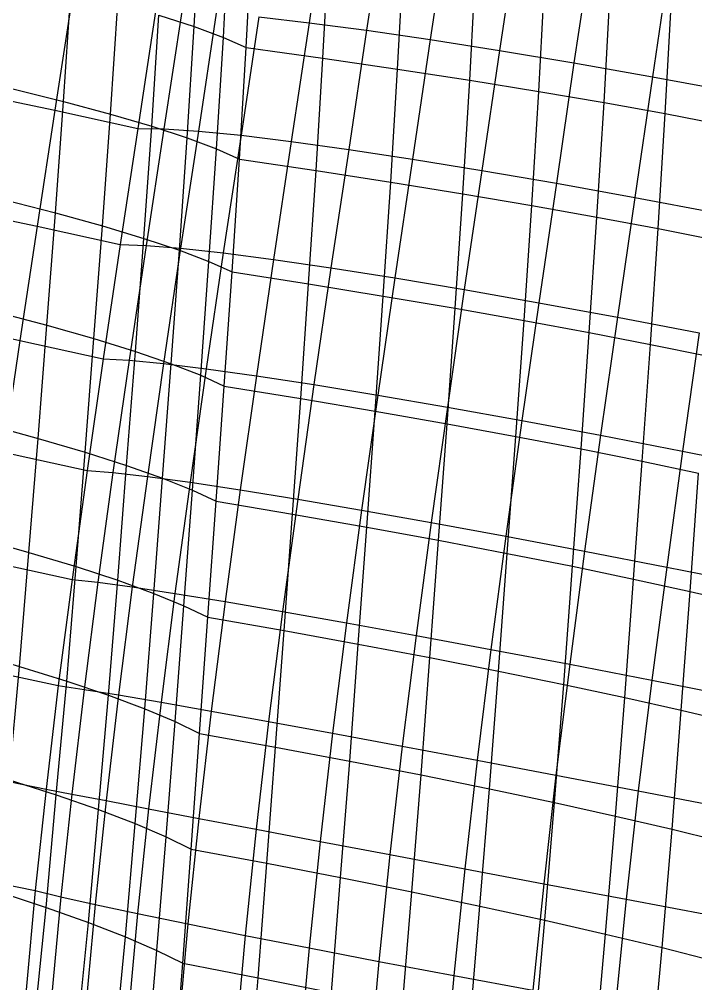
# Model space of a CAD drawing. Extents: x -429 to 429, y -1 to 209.
# Drawn here: x -340.15 to -325.05, y 81.6 to 103.1 of the extents above; entities that cross this region are included whole.
import ezdxf

# ---------------------------------------------------------------- set-up
doc = ezdxf.new("R2010")
doc.units = 0

msp = doc.modelspace()

# ---------------------------------------------------------------- linework, layer by layer
at = {"layer": 'default', "color": 5, "linetype": 'CONTINUOUS'}
for p, q in [((-333.275, 105.676, 95.502), (-333.679, 103.028, 95.203)), ((-331.997, 105.517, 94.014), (-332.399, 102.859, 93.713)), ((-330.575, 105.319, 92.672), (-330.977, 102.652, 92.368)), ((-329.026, 105.082, 91.491), (-329.427, 102.407, 91.184)), ((-327.368, 104.811, 90.483), (-327.768, 102.129, 90.174)), ((-325.619, 104.507, 89.66), (-326.017, 101.819, 89.35)), ((-338.954, 103.675, 102.587), (-339.356, 101.074, 102.31)), ((-337.104, 103.277, 102.264), (-337.503, 100.671, 101.985)), ((-337.104, 103.277, 102.264), (-337.503, 100.671, 101.985)), ((-336.523, 103.28, 100.372), (-336.921, 100.664, 100.09)), ((-335.752, 103.239, 98.551), (-336.15, 100.612, 98.266)), ((-334.8, 103.155, 96.822), (-335.198, 100.517, 96.533)), ((-334.8, 103.155, 96.822), (-333.679, 103.028, 95.203)), ((-333.679, 103.028, 95.203), (-334.076, 100.381, 94.912)), ((-333.679, 103.028, 95.203), (-332.399, 102.859, 93.713)), ((-332.399, 102.859, 93.713), (-332.796, 100.203, 93.419)), ((-332.399, 102.859, 93.713), (-330.977, 102.652, 92.368)), ((-330.977, 102.652, 92.368), (-331.373, 99.987, 92.072)), ((-330.977, 102.652, 92.368), (-329.427, 102.407, 91.184)), ((-329.427, 102.407, 91.184), (-329.822, 99.734, 90.886)), ((-329.427, 102.407, 91.184), (-327.768, 102.129, 90.174)), ((-327.768, 102.129, 90.174), (-328.162, 99.448, 89.875)), ((-327.768, 102.129, 90.174), (-326.017, 101.819, 89.35)), ((-326.017, 101.819, 89.35), (-326.41, 99.131, 89.048)), ((-326.017, 101.819, 89.35), (-324.195, 101.482, 88.72)), ((-341.167, 101.459, 102.837), (-339.356, 101.074, 102.31)), ((-339.356, 101.074, 102.31), (-339.75, 98.488, 102.04)), ((-339.356, 101.074, 102.31), (-337.503, 100.671, 101.985)), ((-337.503, 100.671, 101.985), (-337.895, 98.08, 101.714)), ((-337.503, 100.671, 101.985), (-337.895, 98.08, 101.714)), ((-337.503, 100.671, 101.985), (-336.921, 100.664, 100.09)), ((-336.921, 100.664, 100.09), (-337.315, 98.063, 99.814)), ((-336.921, 100.664, 100.09), (-336.15, 100.612, 98.266)), ((-336.15, 100.612, 98.266), (-336.546, 98.002, 97.985)), ((-336.15, 100.612, 98.266), (-335.198, 100.517, 96.533)), ((-335.198, 100.517, 96.533), (-335.594, 97.897, 96.248)), ((-335.198, 100.517, 96.533), (-334.076, 100.381, 94.912)), ((-334.076, 100.381, 94.912), (-334.472, 97.751, 94.623)), ((-334.076, 100.381, 94.912), (-332.796, 100.203, 93.419)), ((-332.796, 100.203, 93.419), (-333.192, 97.564, 93.127)), ((-332.796, 100.203, 93.419), (-331.373, 99.987, 92.072)), ((-331.373, 99.987, 92.072), (-331.768, 97.339, 91.777)), ((-331.373, 99.987, 92.072), (-329.822, 99.734, 90.886)), ((-329.822, 99.734, 90.886), (-330.216, 97.078, 90.589)), ((-329.822, 99.734, 90.886), (-328.162, 99.448, 89.875)), ((-328.162, 99.448, 89.875), (-328.553, 96.784, 89.576)), ((-328.162, 99.448, 89.875), (-326.41, 99.131, 89.048)), ((-326.41, 99.131, 89.048), (-326.799, 96.461, 88.749)), ((-326.41, 99.131, 89.048), (-324.586, 98.788, 88.417)), ((-341.563, 98.878, 102.569), (-339.75, 98.488, 102.04)), ((-339.75, 98.488, 102.04), (-340.134, 95.941, 101.779)), ((-339.75, 98.488, 102.04), (-337.895, 98.08, 101.714)), ((-337.895, 98.08, 101.714), (-338.275, 95.531, 101.453)), ((-337.895, 98.08, 101.714), (-338.275, 95.531, 101.453)), ((-337.895, 98.08, 101.714), (-337.315, 98.063, 99.814)), ((-337.315, 98.063, 99.814), (-337.695, 95.501, 99.55)), ((-337.315, 98.063, 99.814), (-336.546, 98.002, 97.985)), ((-336.546, 98.002, 97.985), (-336.926, 95.428, 97.719)), ((-336.546, 98.002, 97.985), (-335.594, 97.897, 96.248)), ((-335.594, 97.897, 96.248), (-335.975, 95.313, 95.98)), ((-335.594, 97.897, 96.248), (-334.472, 97.751, 94.623)), ((-334.472, 97.751, 94.623), (-334.852, 95.156, 94.352)), ((-334.472, 97.751, 94.623), (-333.192, 97.564, 93.127)), ((-333.192, 97.564, 93.127), (-333.572, 94.959, 92.853)), ((-333.192, 97.564, 93.127), (-331.768, 97.339, 91.777)), ((-331.768, 97.339, 91.777), (-332.147, 94.725, 91.502)), ((-331.768, 97.339, 91.777), (-330.216, 97.078, 90.589)), ((-330.216, 97.078, 90.589), (-330.594, 94.457, 90.312)), ((-330.216, 97.078, 90.589), (-328.553, 96.784, 89.576)), ((-328.553, 96.784, 89.576), (-328.93, 94.156, 89.296)), ((-328.553, 96.784, 89.576), (-326.799, 96.461, 88.749)), ((-326.799, 96.461, 88.749), (-327.174, 93.827, 88.467)), ((-326.799, 96.461, 88.749), (-324.972, 96.112, 88.117)), ((-341.951, 96.336, 102.308), (-340.134, 95.941, 101.779)), ((-340.134, 95.941, 101.779), (-340.497, 93.45, 101.538)), ((-340.134, 95.941, 101.779), (-338.275, 95.531, 101.453)), ((-324.972, 96.112, 88.117), (-325.345, 93.473, 87.834)), ((-338.275, 95.531, 101.453), (-338.635, 93.041, 101.211)), ((-338.275, 95.531, 101.453), (-338.635, 93.041, 101.211)), ((-338.275, 95.531, 101.453), (-337.695, 95.501, 99.55)), ((-337.695, 95.501, 99.55), (-338.056, 92.996, 99.305)), ((-337.695, 95.501, 99.55), (-336.926, 95.428, 97.719)), ((-336.926, 95.428, 97.719), (-337.288, 92.909, 97.471)), ((-336.926, 95.428, 97.719), (-335.975, 95.313, 95.98)), ((-335.975, 95.313, 95.98), (-336.337, 92.78, 95.729)), ((-335.975, 95.313, 95.98), (-334.852, 95.156, 94.352)), ((-334.852, 95.156, 94.352), (-335.214, 92.611, 94.099)), ((-334.852, 95.156, 94.352), (-333.572, 94.959, 92.853)), ((-333.572, 94.959, 92.853), (-333.933, 92.404, 92.598)), ((-333.572, 94.959, 92.853), (-332.147, 94.725, 91.502)), ((-332.147, 94.725, 91.502), (-332.508, 92.161, 91.245)), ((-332.147, 94.725, 91.502), (-330.594, 94.457, 90.312)), ((-330.594, 94.457, 90.312), (-330.954, 91.885, 90.053)), ((-330.594, 94.457, 90.312), (-328.93, 94.156, 89.296)), ((-328.93, 94.156, 89.296), (-329.289, 91.579, 89.036)), ((-328.93, 94.156, 89.296), (-327.174, 93.827, 88.467)), ((-327.174, 93.827, 88.467), (-327.531, 91.246, 88.205)), ((-327.174, 93.827, 88.467), (-325.345, 93.473, 87.834)), ((-340.497, 93.45, 101.538), (-338.635, 93.041, 101.211)), ((-325.345, 93.473, 87.834), (-325.7, 90.89, 87.571)), ((-325.345, 93.473, 87.834), (-323.465, 93.099, 87.403)), ((-338.635, 93.041, 101.211), (-338.97, 90.615, 100.994)), ((-338.635, 93.041, 101.211), (-338.97, 90.615, 100.994)), ((-338.635, 93.041, 101.211), (-338.056, 92.996, 99.305)), ((-338.056, 92.996, 99.305), (-338.393, 90.551, 99.085)), ((-338.056, 92.996, 99.305), (-337.288, 92.909, 97.471)), ((-337.288, 92.909, 97.471), (-337.625, 90.446, 97.248)), ((-337.288, 92.909, 97.471), (-336.337, 92.78, 95.729)), ((-336.337, 92.78, 95.729), (-336.675, 90.302, 95.504)), ((-336.337, 92.78, 95.729), (-335.214, 92.611, 94.099)), ((-335.214, 92.611, 94.099), (-335.553, 90.119, 93.871)), ((-335.214, 92.611, 94.099), (-333.933, 92.404, 92.598)), ((-333.933, 92.404, 92.598), (-334.272, 89.901, 92.368)), ((-333.933, 92.404, 92.598), (-332.508, 92.161, 91.245)), ((-332.508, 92.161, 91.245), (-332.846, 89.649, 91.013)), ((-332.508, 92.161, 91.245), (-330.954, 91.885, 90.053)), ((-330.954, 91.885, 90.053), (-331.291, 89.366, 89.819)), ((-330.954, 91.885, 90.053), (-329.289, 91.579, 89.036)), ((-329.289, 91.579, 89.036), (-329.624, 89.055, 88.801)), ((-329.289, 91.579, 89.036), (-327.531, 91.246, 88.205)), ((-327.531, 91.246, 88.205), (-327.864, 88.721, 87.969)), ((-327.531, 91.246, 88.205), (-325.7, 90.89, 87.571)), ((-340.836, 91.019, 101.323), (-338.97, 90.615, 100.994)), ((-325.7, 90.89, 87.571), (-326.031, 88.366, 87.333)), ((-325.7, 90.89, 87.571), (-323.817, 90.516, 87.139)), ((-338.97, 90.615, 100.994), (-339.276, 88.25, 100.808)), ((-338.97, 90.615, 100.994), (-339.276, 88.25, 100.808)), ((-338.97, 90.615, 100.994), (-338.393, 90.551, 99.085)), ((-338.393, 90.551, 99.085), (-338.7, 88.163, 98.895)), ((-338.393, 90.551, 99.085), (-337.625, 90.446, 97.248)), ((-337.625, 90.446, 97.248), (-337.934, 88.038, 97.056)), ((-337.625, 90.446, 97.248), (-336.675, 90.302, 95.504)), ((-336.675, 90.302, 95.504), (-336.984, 87.876, 95.308)), ((-336.675, 90.302, 95.504), (-335.553, 90.119, 93.871)), ((-335.553, 90.119, 93.871), (-335.863, 87.679, 93.673)), ((-335.553, 90.119, 93.871), (-334.272, 89.901, 92.368)), ((-334.272, 89.901, 92.368), (-334.582, 87.448, 92.169)), ((-334.272, 89.901, 92.368), (-332.846, 89.649, 91.013)), ((-332.846, 89.649, 91.013), (-333.155, 87.187, 90.811)), ((-332.846, 89.649, 91.013), (-331.291, 89.366, 89.819)), ((-331.291, 89.366, 89.819), (-331.599, 86.898, 89.616)), ((-331.291, 89.366, 89.819), (-329.624, 89.055, 88.801)), ((-329.624, 89.055, 88.801), (-329.931, 86.584, 88.597)), ((-329.624, 89.055, 88.801), (-327.864, 88.721, 87.969)), ((-341.145, 88.645, 101.137), (-339.276, 88.25, 100.808)), ((-327.864, 88.721, 87.969), (-328.17, 86.25, 87.764)), ((-327.864, 88.721, 87.969), (-326.031, 88.366, 87.333)), ((-339.276, 88.25, 100.808), (-339.55, 85.94, 100.655)), ((-339.276, 88.25, 100.808), (-339.55, 85.94, 100.655)), ((-339.276, 88.25, 100.808), (-338.7, 88.163, 98.895)), ((-326.031, 88.366, 87.333), (-326.334, 85.898, 87.128)), ((-326.031, 88.366, 87.333), (-324.145, 87.994, 86.901)), ((-338.7, 88.163, 98.895), (-338.976, 85.828, 98.739)), ((-338.7, 88.163, 98.895), (-337.934, 88.038, 97.056)), ((-337.934, 88.038, 97.056), (-338.211, 85.681, 96.897)), ((-337.934, 88.038, 97.056), (-336.984, 87.876, 95.308)), ((-336.984, 87.876, 95.308), (-337.262, 85.499, 95.147)), ((-336.984, 87.876, 95.308), (-335.863, 87.679, 93.673)), ((-335.863, 87.679, 93.673), (-336.141, 85.286, 93.51)), ((-335.863, 87.679, 93.673), (-334.582, 87.448, 92.169)), ((-334.582, 87.448, 92.169), (-334.86, 85.042, 92.004)), ((-334.582, 87.448, 92.169), (-333.155, 87.187, 90.811)), ((-333.155, 87.187, 90.811), (-333.434, 84.771, 90.645)), ((-333.155, 87.187, 90.811), (-331.599, 86.898, 89.616)), ((-331.599, 86.898, 89.616), (-331.877, 84.477, 89.449)), ((-331.599, 86.898, 89.616), (-329.931, 86.584, 88.597)), ((-329.931, 86.584, 88.597), (-330.207, 84.161, 88.429)), ((-329.931, 86.584, 88.597), (-328.17, 86.25, 87.764)), ((-341.423, 86.324, 100.984), (-339.55, 85.94, 100.655)), ((-328.17, 86.25, 87.764), (-328.444, 83.828, 87.595)), ((-328.17, 86.25, 87.764), (-326.334, 85.898, 87.128)), ((-339.55, 85.94, 100.655), (-339.79, 83.679, 100.537)), ((-339.55, 85.94, 100.655), (-339.79, 83.679, 100.537)), ((-339.55, 85.94, 100.655), (-338.976, 85.828, 98.739)), ((-338.976, 85.828, 98.739), (-339.218, 83.54, 98.62)), ((-338.976, 85.828, 98.739), (-338.211, 85.681, 96.897)), ((-326.334, 85.898, 87.128), (-326.606, 83.482, 86.959)), ((-326.334, 85.898, 87.128), (-324.445, 85.533, 86.695)), ((-338.211, 85.681, 96.897), (-338.454, 83.368, 96.775)), ((-338.211, 85.681, 96.897), (-337.262, 85.499, 95.147)), ((-337.262, 85.499, 95.147), (-337.507, 83.166, 95.023)), ((-337.262, 85.499, 95.147), (-336.141, 85.286, 93.51)), ((-336.141, 85.286, 93.51), (-336.386, 82.935, 93.385)), ((-336.141, 85.286, 93.51), (-334.86, 85.042, 92.004)), ((-334.86, 85.042, 92.004), (-335.106, 82.678, 91.877)), ((-334.86, 85.042, 92.004), (-333.434, 84.771, 90.645)), ((-333.434, 84.771, 90.645), (-333.679, 82.398, 90.517)), ((-333.434, 84.771, 90.645), (-331.877, 84.477, 89.449)), ((-331.877, 84.477, 89.449), (-332.121, 82.098, 89.32)), ((-331.877, 84.477, 89.449), (-330.207, 84.161, 88.429)), ((-330.207, 84.161, 88.429), (-330.45, 81.781, 88.299)), ((-330.207, 84.161, 88.429), (-328.444, 83.828, 87.595)), ((-341.667, 84.049, 100.867), (-339.79, 83.679, 100.537)), ((-339.79, 83.679, 100.537), (-339.996, 81.462, 100.458)), ((-339.79, 83.679, 100.537), (-339.996, 81.462, 100.458)), ((-339.79, 83.679, 100.537), (-339.218, 83.54, 98.62)), ((-328.444, 83.828, 87.595), (-328.685, 81.452, 87.465)), ((-328.444, 83.828, 87.595), (-326.606, 83.482, 86.959)), ((-339.218, 83.54, 98.62), (-339.425, 81.293, 98.538)), ((-339.218, 83.54, 98.62), (-338.454, 83.368, 96.775)), ((-326.606, 83.482, 86.959), (-326.845, 81.112, 86.828)), ((-326.606, 83.482, 86.959), (-324.714, 83.126, 86.526)), ((-338.454, 83.368, 96.775), (-338.663, 81.096, 96.692)), ((-338.454, 83.368, 96.775), (-337.507, 83.166, 95.023)), ((-337.507, 83.166, 95.023), (-337.717, 80.871, 94.939)), ((-337.507, 83.166, 95.023), (-336.386, 82.935, 93.385)), ((-336.386, 82.935, 93.385), (-336.597, 80.622, 93.299)), ((-336.386, 82.935, 93.385), (-335.106, 82.678, 91.877)), ((-335.106, 82.678, 91.877), (-335.316, 80.352, 91.79)), ((-335.106, 82.678, 91.877), (-333.679, 82.398, 90.517)), ((-333.679, 82.398, 90.517), (-333.889, 80.062, 90.429)), ((-333.679, 82.398, 90.517), (-332.121, 82.098, 89.32)), ((-332.121, 82.098, 89.32), (-332.331, 79.757, 89.231)), ((-332.121, 82.098, 89.32), (-330.45, 81.781, 88.299)), ((-330.45, 81.781, 88.299), (-330.659, 79.44, 88.209)), ((-330.45, 81.781, 88.299), (-328.685, 81.452, 87.465))]:
    msp.add_line(p, q, dxfattribs=at)
at = {"layer": 'default', "color": 3, "linetype": 'CONTINUOUS'}
for p, q in [((-336.242, 102.941, 138.951), (-336.105, 105.407, 138.907)), ((-335.592, 102.7, 137.395), (-335.457, 105.17, 137.352)), ((-335.085, 102.475, 135.788), (-334.952, 104.945, 135.744)), ((-335.085, 102.475, 135.788), (-334.952, 104.945, 135.744)), ((-333.373, 102.236, 135.392), (-333.241, 104.722, 135.35)), ((-331.706, 101.993, 134.848), (-331.573, 104.493, 134.807)), ((-330.096, 101.745, 134.16), (-329.962, 104.259, 134.121)), ((-328.555, 101.496, 133.333), (-328.421, 104.022, 133.295)), ((-339.159, 101.27, 143.204), (-338.994, 103.733, 143.186)), ((-327.096, 101.248, 132.374), (-326.961, 103.784, 132.336)), ((-338.113, 100.988, 141.877), (-337.949, 103.459, 141.857)), ((-325.73, 101.001, 131.291), (-325.595, 103.547, 131.253)), ((-337.192, 100.717, 140.464), (-337.03, 103.195, 140.442)), ((-337.03, 103.195, 140.442), (-336.242, 102.941, 138.951)), ((-336.4, 100.458, 138.975), (-336.242, 102.941, 138.951)), ((-336.242, 102.941, 138.951), (-335.592, 102.7, 137.395)), ((-335.746, 100.213, 137.421), (-335.592, 102.7, 137.395)), ((-335.592, 102.7, 137.395), (-335.085, 102.475, 135.788)), ((-335.233, 99.984, 135.816), (-335.085, 102.475, 135.788)), ((-335.233, 99.984, 135.816), (-335.085, 102.475, 135.788)), ((-335.085, 102.475, 135.788), (-333.373, 102.236, 135.392)), ((-333.524, 99.732, 135.414), (-333.373, 102.236, 135.392)), ((-333.373, 102.236, 135.392), (-331.706, 101.993, 134.848)), ((-331.859, 99.474, 134.866), (-331.706, 101.993, 134.848)), ((-331.706, 101.993, 134.848), (-330.096, 101.745, 134.16)), ((-330.251, 99.214, 134.174), (-330.096, 101.745, 134.16)), ((-330.096, 101.745, 134.16), (-328.555, 101.496, 133.333)), ((-340.32, 101.56, 144.434), (-339.159, 101.27, 143.204)), ((-328.712, 98.954, 133.345), (-328.555, 101.496, 133.333)), ((-328.555, 101.496, 133.333), (-327.096, 101.248, 132.374)), ((-339.338, 98.786, 143.21), (-339.159, 101.27, 143.204)), ((-339.159, 101.27, 143.204), (-338.113, 100.988, 141.877)), ((-327.255, 98.694, 132.385), (-327.096, 101.248, 132.374)), ((-327.096, 101.248, 132.374), (-325.73, 101.001, 131.291)), ((-338.292, 98.496, 141.884), (-338.113, 100.988, 141.877)), ((-338.113, 100.988, 141.877), (-337.192, 100.717, 140.464)), ((-325.889, 98.439, 131.302), (-325.73, 101.001, 131.291)), ((-325.73, 101.001, 131.291), (-324.468, 100.758, 130.091)), ((-337.368, 98.218, 140.473), (-337.192, 100.717, 140.464)), ((-337.192, 100.717, 140.464), (-336.4, 100.458, 138.975)), ((-336.574, 97.952, 138.986), (-336.4, 100.458, 138.975)), ((-336.4, 100.458, 138.975), (-335.746, 100.213, 137.421)), ((-335.915, 97.702, 137.435), (-335.746, 100.213, 137.421)), ((-335.746, 100.213, 137.421), (-335.233, 99.984, 135.816)), ((-335.396, 97.469, 135.831), (-335.233, 99.984, 135.816)), ((-335.396, 97.469, 135.831), (-335.233, 99.984, 135.816)), ((-335.233, 99.984, 135.816), (-333.524, 99.732, 135.414)), ((-333.689, 97.203, 135.424), (-333.524, 99.732, 135.414)), ((-333.524, 99.732, 135.414), (-331.859, 99.474, 134.866)), ((-332.026, 96.933, 134.87), (-331.859, 99.474, 134.866)), ((-331.859, 99.474, 134.866), (-330.251, 99.214, 134.174)), ((-330.42, 96.661, 134.175), (-330.251, 99.214, 134.174)), ((-330.251, 99.214, 134.174), (-328.712, 98.954, 133.345)), ((-340.499, 99.085, 144.439), (-339.338, 98.786, 143.21)), ((-328.883, 96.389, 133.344), (-328.712, 98.954, 133.345)), ((-328.712, 98.954, 133.345), (-327.255, 98.694, 132.385)), ((-339.529, 96.281, 143.205), (-339.338, 98.786, 143.21)), ((-339.338, 98.786, 143.21), (-338.292, 98.496, 141.884)), ((-338.482, 95.983, 141.881), (-338.292, 98.496, 141.884)), ((-338.292, 98.496, 141.884), (-337.368, 98.218, 140.473)), ((-327.427, 96.12, 132.382), (-327.255, 98.694, 132.385)), ((-327.255, 98.694, 132.385), (-325.889, 98.439, 131.302)), ((-326.063, 95.855, 131.299), (-325.889, 98.439, 131.302)), ((-325.889, 98.439, 131.302), (-324.627, 98.188, 130.103)), ((-337.556, 95.696, 140.471), (-337.368, 98.218, 140.473)), ((-337.368, 98.218, 140.473), (-336.574, 97.952, 138.986)), ((-336.758, 95.422, 138.986), (-336.574, 97.952, 138.986)), ((-336.574, 97.952, 138.986), (-335.915, 97.702, 137.435)), ((-336.095, 95.165, 137.438), (-335.915, 97.702, 137.435)), ((-335.915, 97.702, 137.435), (-335.396, 97.469, 135.831)), ((-335.571, 94.926, 135.836), (-335.396, 97.469, 135.831)), ((-335.571, 94.926, 135.836), (-335.396, 97.469, 135.831)), ((-335.396, 97.469, 135.831), (-333.689, 97.203, 135.424)), ((-333.866, 94.649, 135.422), (-333.689, 97.203, 135.424)), ((-333.689, 97.203, 135.424), (-332.026, 96.933, 134.87)), ((-332.205, 94.367, 134.864), (-332.026, 96.933, 134.87)), ((-332.026, 96.933, 134.87), (-330.42, 96.661, 134.175)), ((-340.69, 96.59, 144.434), (-339.529, 96.281, 143.205)), ((-330.601, 94.085, 134.165), (-330.42, 96.661, 134.175)), ((-330.42, 96.661, 134.175), (-328.883, 96.389, 133.344)), ((-329.066, 93.803, 133.331), (-328.883, 96.389, 133.344)), ((-328.883, 96.389, 133.344), (-327.427, 96.12, 132.382)), ((-339.728, 93.757, 143.194), (-339.529, 96.281, 143.205)), ((-339.529, 96.281, 143.205), (-338.482, 95.983, 141.881)), ((-338.68, 93.448, 141.871), (-338.482, 95.983, 141.881)), ((-338.482, 95.983, 141.881), (-337.556, 95.696, 140.471)), ((-327.611, 93.523, 132.368), (-327.427, 96.12, 132.382)), ((-327.427, 96.12, 132.382), (-326.063, 95.855, 131.299)), ((-337.752, 93.152, 140.463), (-337.556, 95.696, 140.471)), ((-337.556, 95.696, 140.471), (-336.758, 95.422, 138.986)), ((-326.248, 93.249, 131.284), (-326.063, 95.855, 131.299)), ((-326.063, 95.855, 131.299), (-324.801, 95.596, 130.1)), ((-336.951, 92.87, 138.98), (-336.758, 95.422, 138.986)), ((-336.758, 95.422, 138.986), (-336.095, 95.165, 137.438)), ((-336.284, 92.605, 137.434), (-336.095, 95.165, 137.438)), ((-336.095, 95.165, 137.438), (-335.571, 94.926, 135.836)), ((-335.754, 92.358, 135.835), (-335.571, 94.926, 135.836)), ((-335.754, 92.358, 135.835), (-335.571, 94.926, 135.836)), ((-335.571, 94.926, 135.836), (-333.866, 94.649, 135.422)), ((-334.05, 92.07, 135.414), (-333.866, 94.649, 135.422)), ((-333.866, 94.649, 135.422), (-332.205, 94.367, 134.864)), ((-332.392, 91.779, 134.85), (-332.205, 94.367, 134.864)), ((-332.205, 94.367, 134.864), (-330.601, 94.085, 134.165)), ((-340.888, 94.075, 144.422), (-339.728, 93.757, 143.194)), ((-330.79, 91.486, 134.147), (-330.601, 94.085, 134.165)), ((-330.601, 94.085, 134.165), (-329.066, 93.803, 133.331)), ((-329.257, 91.195, 133.311), (-329.066, 93.803, 133.331)), ((-329.066, 93.803, 133.331), (-327.611, 93.523, 132.368)), ((-339.93, 91.218, 143.181), (-339.728, 93.757, 143.194)), ((-339.728, 93.757, 143.194), (-338.68, 93.448, 141.871)), ((-338.881, 90.9, 141.859), (-338.68, 93.448, 141.871)), ((-338.68, 93.448, 141.871), (-337.752, 93.152, 140.463)), ((-327.803, 90.906, 132.347), (-327.611, 93.523, 132.368)), ((-327.611, 93.523, 132.368), (-326.248, 93.249, 131.284)), ((-337.951, 90.594, 140.453), (-337.752, 93.152, 140.463)), ((-337.752, 93.152, 140.463), (-336.951, 92.87, 138.98)), ((-326.441, 90.623, 131.262), (-326.248, 93.249, 131.284)), ((-326.248, 93.249, 131.284), (-324.986, 92.982, 130.087)), ((-325.179, 90.347, 130.065), (-324.986, 92.982, 130.087)), ((-337.147, 90.302, 138.972), (-336.951, 92.87, 138.98)), ((-336.951, 92.87, 138.98), (-336.284, 92.605, 137.434)), ((-336.475, 90.026, 137.428), (-336.284, 92.605, 137.434)), ((-336.284, 92.605, 137.434), (-335.754, 92.358, 135.835)), ((-335.94, 89.77, 135.831), (-335.754, 92.358, 135.835)), ((-335.94, 89.77, 135.831), (-335.754, 92.358, 135.835)), ((-335.754, 92.358, 135.835), (-334.05, 92.07, 135.414)), ((-334.238, 89.473, 135.404), (-334.05, 92.07, 135.414)), ((-334.05, 92.07, 135.414), (-332.392, 91.779, 134.85)), ((-332.581, 89.174, 134.835), (-332.392, 91.779, 134.85)), ((-332.392, 91.779, 134.85), (-330.79, 91.486, 134.147)), ((-341.09, 91.547, 144.409), (-339.93, 91.218, 143.181)), ((-330.982, 88.872, 134.128), (-330.79, 91.486, 134.147)), ((-330.79, 91.486, 134.147), (-329.257, 91.195, 133.311)), ((-340.139, 88.676, 143.162), (-339.93, 91.218, 143.181)), ((-339.93, 91.218, 143.181), (-338.881, 90.9, 141.859)), ((-329.45, 88.572, 133.289), (-329.257, 91.195, 133.311)), ((-329.257, 91.195, 133.311), (-327.803, 90.906, 132.347)), ((-339.089, 88.348, 141.843), (-338.881, 90.9, 141.859)), ((-338.881, 90.9, 141.859), (-337.951, 90.594, 140.453)), ((-327.998, 88.274, 132.323), (-327.803, 90.906, 132.347)), ((-327.803, 90.906, 132.347), (-326.441, 90.623, 131.262)), ((-338.157, 88.031, 140.44), (-337.951, 90.594, 140.453)), ((-337.951, 90.594, 140.453), (-337.147, 90.302, 138.972)), ((-326.636, 87.982, 131.238), (-326.441, 90.623, 131.262)), ((-326.441, 90.623, 131.262), (-325.179, 90.347, 130.065)), ((-325.374, 87.697, 130.042), (-325.179, 90.347, 130.065)), ((-325.179, 90.347, 130.065), (-324.026, 90.08, 128.764)), ((-337.348, 87.729, 138.963), (-337.147, 90.302, 138.972)), ((-337.147, 90.302, 138.972), (-336.475, 90.026, 137.428)), ((-336.67, 87.444, 137.422), (-336.475, 90.026, 137.428)), ((-336.475, 90.026, 137.428), (-335.94, 89.77, 135.831)), ((-336.125, 87.176, 135.828), (-335.94, 89.77, 135.831)), ((-336.125, 87.176, 135.828), (-335.94, 89.77, 135.831)), ((-335.94, 89.77, 135.831), (-334.238, 89.473, 135.404)), ((-334.427, 86.872, 135.392), (-334.238, 89.473, 135.404)), ((-334.238, 89.473, 135.404), (-332.581, 89.174, 134.835)), ((-332.774, 86.564, 134.815), (-332.581, 89.174, 134.835)), ((-332.581, 89.174, 134.835), (-330.982, 88.872, 134.128)), ((-341.3, 89.015, 144.389), (-340.139, 88.676, 143.162)), ((-331.178, 86.254, 134.103), (-330.982, 88.872, 134.128)), ((-330.982, 88.872, 134.128), (-329.45, 88.572, 133.289)), ((-340.372, 86.148, 143.123), (-340.139, 88.676, 143.162)), ((-340.139, 88.676, 143.162), (-339.089, 88.348, 141.843)), ((-329.65, 85.945, 133.261), (-329.45, 88.572, 133.289)), ((-329.45, 88.572, 133.289), (-327.998, 88.274, 132.323)), ((-339.32, 85.81, 141.808), (-339.089, 88.348, 141.843)), ((-339.089, 88.348, 141.843), (-338.157, 88.031, 140.44)), ((-328.2, 85.639, 132.293), (-327.998, 88.274, 132.323)), ((-327.998, 88.274, 132.323), (-326.636, 87.982, 131.238)), ((-338.382, 85.483, 140.412), (-338.157, 88.031, 140.44)), ((-338.157, 88.031, 140.44), (-337.348, 87.729, 138.963)), ((-326.84, 85.338, 131.208), (-326.636, 87.982, 131.238)), ((-326.636, 87.982, 131.238), (-325.374, 87.697, 130.042)), ((-337.564, 85.171, 138.942), (-337.348, 87.729, 138.963)), ((-337.348, 87.729, 138.963), (-336.67, 87.444, 137.422)), ((-325.578, 85.044, 130.012), (-325.374, 87.697, 130.042)), ((-325.374, 87.697, 130.042), (-324.221, 87.421, 128.742)), ((-336.872, 84.876, 137.41), (-336.67, 87.444, 137.422)), ((-336.67, 87.444, 137.422), (-336.125, 87.176, 135.828)), ((-336.31, 84.598, 135.825), (-336.125, 87.176, 135.828)), ((-336.31, 84.598, 135.825), (-336.125, 87.176, 135.828)), ((-336.125, 87.176, 135.828), (-334.427, 86.872, 135.392)), ((-334.62, 84.284, 135.37), (-334.427, 86.872, 135.392)), ((-334.427, 86.872, 135.392), (-332.774, 86.564, 134.815)), ((-332.975, 83.967, 134.78), (-332.774, 86.564, 134.815)), ((-332.774, 86.564, 134.815), (-331.178, 86.254, 134.103)), ((-331.387, 83.649, 134.057), (-331.178, 86.254, 134.103)), ((-331.178, 86.254, 134.103), (-329.65, 85.945, 133.261)), ((-340.372, 86.148, 143.123), (-339.32, 85.81, 141.808)), ((-339.547, 83.301, 141.774), (-339.32, 85.81, 141.808)), ((-339.32, 85.81, 141.808), (-338.382, 85.483, 140.412)), ((-329.866, 83.331, 133.208), (-329.65, 85.945, 133.261)), ((-329.65, 85.945, 133.261), (-328.2, 85.639, 132.293)), ((-328.422, 83.016, 132.237), (-328.2, 85.639, 132.293)), ((-328.2, 85.639, 132.293), (-326.84, 85.338, 131.208)), ((-338.604, 82.966, 140.383), (-338.382, 85.483, 140.412)), ((-338.382, 85.483, 140.412), (-337.564, 85.171, 138.942)), ((-337.778, 82.645, 138.921), (-337.564, 85.171, 138.942)), ((-337.564, 85.171, 138.942), (-336.872, 84.876, 137.41)), ((-327.065, 82.707, 131.152), (-326.84, 85.338, 131.208)), ((-326.84, 85.338, 131.208), (-325.578, 85.044, 130.012)), ((-325.804, 82.404, 129.959), (-325.578, 85.044, 130.012)), ((-325.578, 85.044, 130.012), (-324.424, 84.759, 128.715)), ((-337.074, 82.341, 137.396), (-336.872, 84.876, 137.41)), ((-336.872, 84.876, 137.41), (-336.31, 84.598, 135.825)), ((-336.497, 82.055, 135.818), (-336.31, 84.598, 135.825)), ((-336.497, 82.055, 135.818), (-336.31, 84.598, 135.825)), ((-336.31, 84.598, 135.825), (-334.62, 84.284, 135.37)), ((-334.815, 81.731, 135.345), (-334.62, 84.284, 135.37)), ((-334.62, 84.284, 135.37), (-332.975, 83.967, 134.78)), ((-333.179, 81.403, 134.74), (-332.975, 83.967, 134.78)), ((-332.975, 83.967, 134.78), (-331.387, 83.649, 134.057)), ((-340.601, 83.649, 143.084), (-339.547, 83.301, 141.774)), ((-331.598, 81.075, 134.007), (-331.387, 83.649, 134.057)), ((-331.387, 83.649, 134.057), (-329.866, 83.331, 133.208)), ((-339.8, 80.839, 141.714), (-339.547, 83.301, 141.774)), ((-339.547, 83.301, 141.774), (-338.604, 82.966, 140.383)), ((-330.084, 80.748, 133.151), (-329.866, 83.331, 133.208)), ((-329.866, 83.331, 133.208), (-328.422, 83.016, 132.237)), ((-328.646, 80.425, 132.178), (-328.422, 83.016, 132.237)), ((-328.422, 83.016, 132.237), (-327.065, 82.707, 131.152)), ((-338.849, 80.495, 140.333), (-338.604, 82.966, 140.383)), ((-338.604, 82.966, 140.383), (-337.778, 82.645, 138.921)), ((-338.01, 80.167, 138.881), (-337.778, 82.645, 138.921)), ((-337.778, 82.645, 138.921), (-337.074, 82.341, 137.396)), ((-327.292, 80.107, 131.092), (-327.065, 82.707, 131.152)), ((-327.065, 82.707, 131.152), (-325.804, 82.404, 129.959)), ((-326.032, 79.796, 129.902), (-325.804, 82.404, 129.959)), ((-325.804, 82.404, 129.959), (-324.648, 82.111, 128.667)), ((-337.288, 79.854, 137.368), (-337.074, 82.341, 137.396)), ((-337.074, 82.341, 137.396), (-336.497, 82.055, 135.818)), ((-336.687, 79.561, 135.803), (-336.497, 82.055, 135.818)), ((-336.687, 79.561, 135.803), (-336.497, 82.055, 135.818)), ((-336.497, 82.055, 135.818), (-334.815, 81.731, 135.345)), ((-335.016, 79.224, 135.307), (-334.815, 81.731, 135.345)), ((-334.815, 81.731, 135.345), (-333.179, 81.403, 134.74))]:
    msp.add_line(p, q, dxfattribs=at)

doc.saveas('drawing.dxf')
